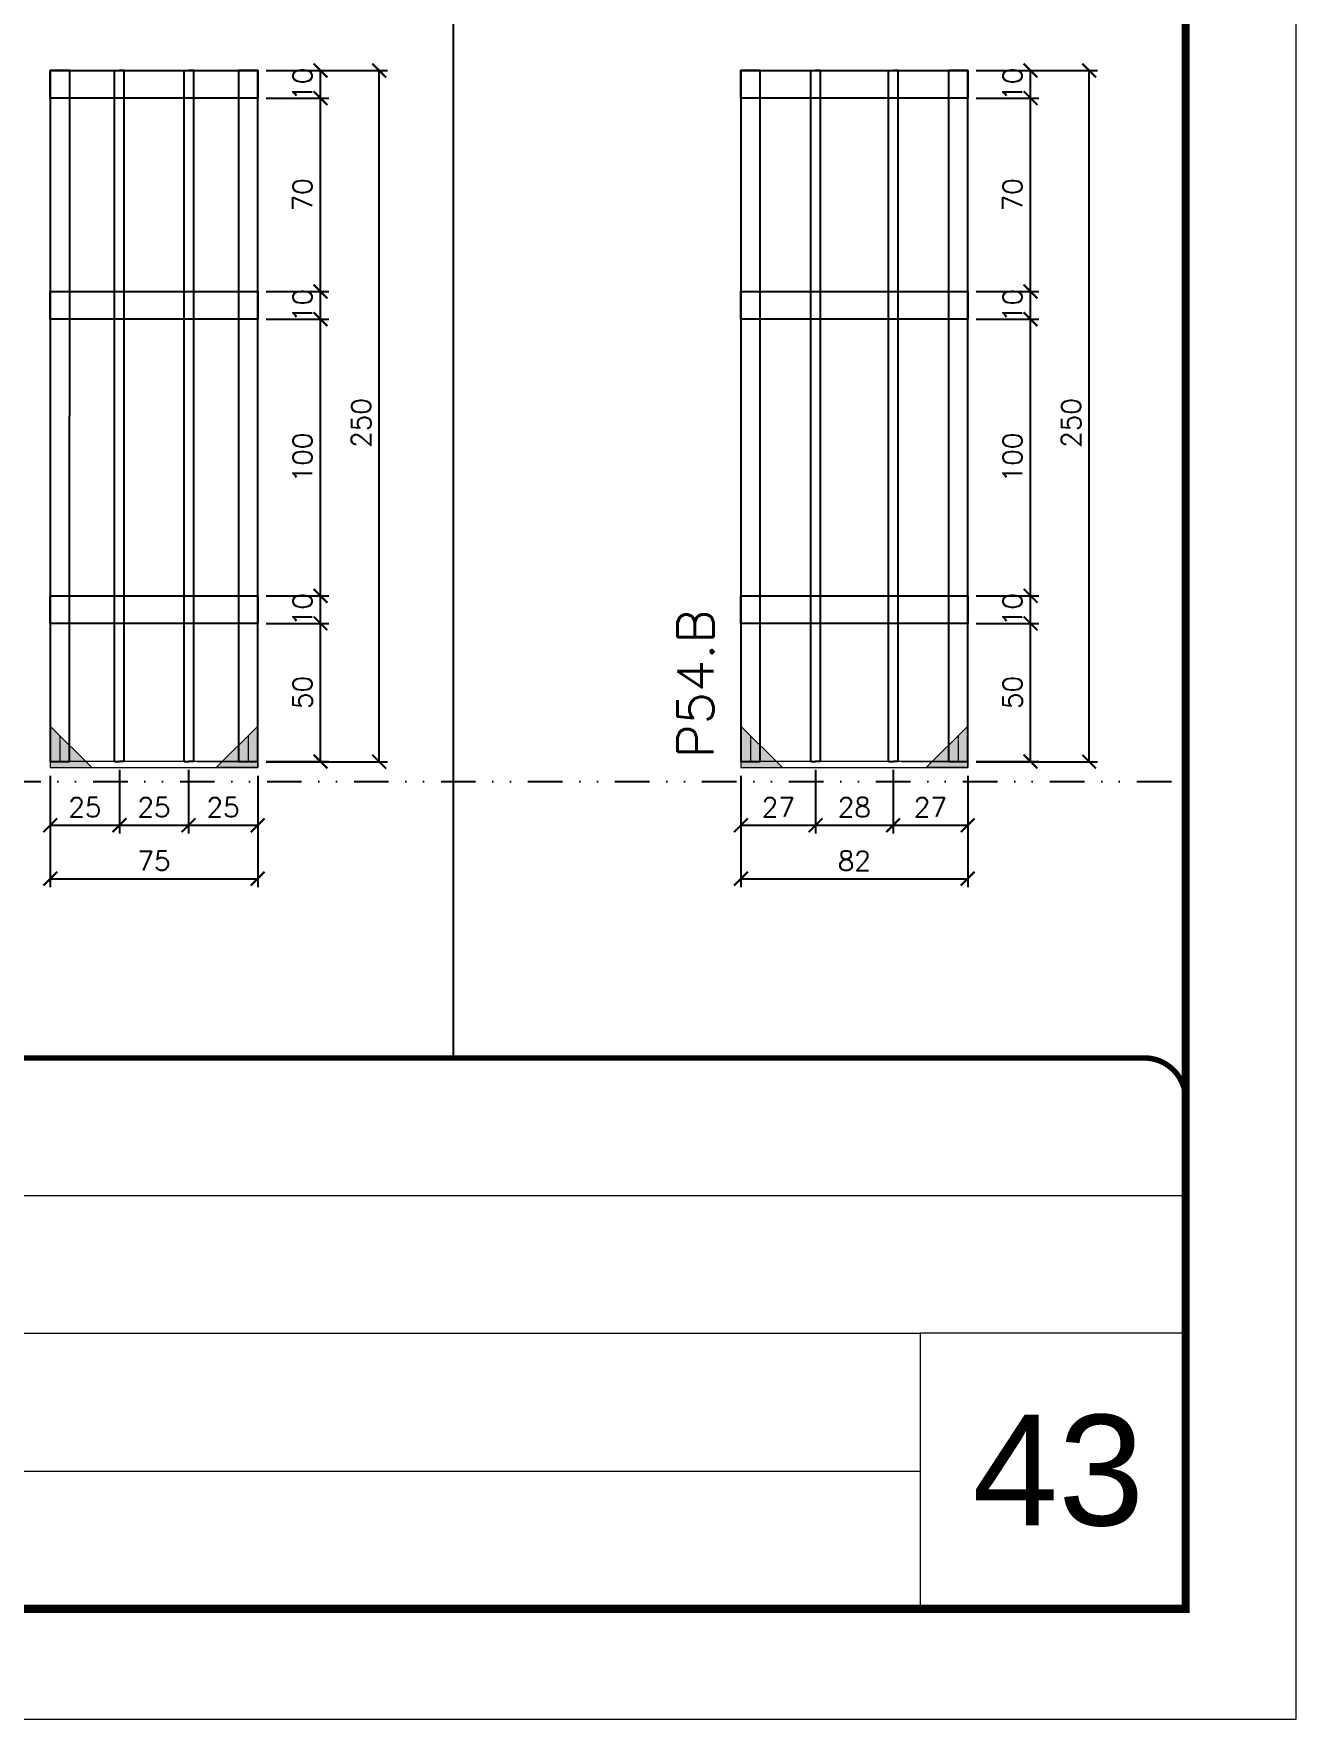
# Model space of a CAD drawing. Extents: x 808 to 7089, y -98 to 17032.
# Drawn here: x 5007 to 5463, y 4497 to 5106 of the extents above; entities that cross this region are included whole.
import ezdxf

# ---------------------------------------------------------------- set-up
doc = ezdxf.new("R2010")
doc.units = 0
for name, pattern in [('CONTINUO', [0]), ('DASHED', [0.75, 0.5, -0.25]), ('DIVIDE2', [0.625, 0.25, -0.125, 0, -0.125, 0, -0.125]), ('HIDDEN', [0.375, 0.25, -0.125])]:
    doc.linetypes.add(name, pattern=pattern)
for name, color, linetype, lineweight in [('CARIMBO', 255, 'Continuous', 9), ('Folhas', 255, 'Continuous', 9), ('Madeira', 126, 'Continuous', 18), ('Sarr 2.2x7', 40, 'Continuous', 9), ('SARRAFO DE PRESSAO', 251, 'DASHED', 9), ('Texto Seção', 7, 'Continuous', 15)]:
    doc.layers.add(name, color=color, linetype=linetype, lineweight=lineweight)
for name, color, linetype in [('COTA', 241, 'Continuous'), ('Nível', 160, 'Continuous'), ('SARR_2.2x10', 60, 'Continuous'), ('SARR_3.5x7', 81, 'Continuous'), ('SARR_7x7', 40, 'Continuous'), ('Texto Nível', 251, 'Continuous')]:
    doc.layers.add(name, color=color, linetype=linetype)
doc.styles.add('ARIAL', font='arial.ttf')
doc.styles.add('REGUA-120', font='ROMANS.shx', dxfattribs={"height": 15})
doc.styles.add('ROMANS', font='romans.shx')
doc.dimstyles.new('Cota Paínel', dxfattribs={"dimtxt": 7, "dimasz": 5, "dimexe": 3, "dimexo": 3, "dimgap": 3, "dimtad": 1, "dimdec": 1, "dimzin": 12, "dimdsep": 46, "dimtxsty": 'ROMANS', "dimblk": 'ARCHTICK', "dimcen": 0, "dimclrd": 4, "dimclre": 4, "dimclrt": 1, "dimadec": 1, "dimazin": 3, "dimtfac": 1, "dimtdec": 1, "dimtmove": 0, "dimatfit": 3, "dimldrblk": 'OBLIQUE', "dimfxl": 1, "dimtolj": 1, "dimtzin": 12, "dimarcsym": 0})

# ---------------------------------------------------------------- blocks, each defined once
blk = doc.blocks.new('9999999999')
at = {"color": 30, "linetype": 'CONTINUO'}
for p, q in [((98564.56, 34379.64), (99583.98, 34379.64)), ((98564.56, 34329.83), (99487.98, 34329.83)), ((99583.98, 34329.83), (99487.98, 34329.83)), ((99487.98, 34329.83), (99487.98, 34230.21)), ((98564.56, 34280.02), (99487.98, 34280.02))]:
    blk.add_line(p, q, dxfattribs=at)
at = {"color": 30, "linetype": 'CONTINUO', "const_width": 2}
blk.add_lwpolyline([(99583.98, 34230.21), (99583.98, 34414.45, 0.414214), (99568.98, 34429.45), (98228.98, 34429.45, 0.414214), (98213.98, 34414.45), (98213.98, 34245.21, 0.414214), (98228.98, 34230.21), (99583.98, 34230.21)], format="xyb", dxfattribs=at)
at = {"layer": 'Folhas'}
blk.add_lwpolyline([(98138.98, 34190.21), (99623.98, 34190.21), (99623.98, 35240.21), (98138.98, 35240.21)], close=True, dxfattribs=at)
at = {"layer": 'Folhas', "color": 30, "const_width": 3}
blk.add_lwpolyline([(98213.98, 34230.21), (99583.98, 34230.21), (99583.98, 35200.21), (98213.98, 35200.21)], close=True, dxfattribs=at)
blk = doc.blocks.new('_ArchTick')
at = {"color": 0, "linetype": 'ByBlock', "const_width": 0.15}
blk.add_lwpolyline([(-0.5, -0.5), (0.5, 0.5)], dxfattribs=at)
blk = doc.blocks.new('*D505')
at = {"layer": 'COTA', "color": 4, "lineweight": -2, "transparency": 16777216}
for p, q in [((5012.64, 4837.98), (5012.64, 4817.15)), ((5037.64, 4840.18), (5037.64, 4817.15)), ((5012.64, 4820.15), (5037.64, 4820.15))]:
    blk.add_line(p, q, dxfattribs=at)
at = {"layer": 'Defpoints', "color": 0, "transparency": 16777216}
for p in [(5037.64, 4843.18), (5012.64, 4840.98), (5037.64, 4820.15)]:
    blk.add_point(p, dxfattribs=at)
at = {"layer": 'COTA', "color": 4, "lineweight": -2, "transparency": 16777216, "xscale": 5, "yscale": 5, "zscale": 5, "rotation": 180}
blk.add_blockref('_ArchTick', (5012.64, 4820.15), dxfattribs=at)
at = {"layer": 'COTA', "color": 4, "lineweight": -2, "transparency": 16777216, "xscale": 5, "yscale": 5, "zscale": 5}
blk.add_blockref('_ArchTick', (5037.64, 4820.15), dxfattribs=at)
at = {"layer": 'COTA', "color": 1, "transparency": 16777216, "insert": (5025.14, 4826.65), "char_height": 7, "attachment_point": 5, "style": 'ROMANS'}
blk.add_mtext('\\A1;25', dxfattribs=at)
blk = doc.blocks.new('_Oblique')
at = {"color": 0, "linetype": 'ByBlock', "lineweight": -2}
blk.add_line((-0.5, -0.5), (0.5, 0.5), dxfattribs=at)
blk = doc.blocks.new('*D506')
at = {"layer": 'COTA', "color": 4, "lineweight": -2, "transparency": 16777216}
for p, q in [((5037.64, 4840.18), (5037.64, 4817.15)), ((5062.64, 4840.18), (5062.64, 4817.15)), ((5037.64, 4820.15), (5062.64, 4820.15))]:
    blk.add_line(p, q, dxfattribs=at)
at = {"layer": 'Defpoints', "color": 0, "transparency": 16777216}
for p in [(5037.64, 4843.18), (5062.64, 4843.18), (5062.64, 4820.15)]:
    blk.add_point(p, dxfattribs=at)
at = {"layer": 'COTA', "color": 4, "lineweight": -2, "transparency": 16777216, "xscale": 5, "yscale": 5, "zscale": 5, "rotation": 180}
blk.add_blockref('_ArchTick', (5037.64, 4820.15), dxfattribs=at)
at = {"layer": 'COTA', "color": 4, "lineweight": -2, "transparency": 16777216, "xscale": 5, "yscale": 5, "zscale": 5}
blk.add_blockref('_ArchTick', (5062.64, 4820.15), dxfattribs=at)
at = {"layer": 'COTA', "color": 1, "transparency": 16777216, "insert": (5050.14, 4826.65), "char_height": 7, "attachment_point": 5, "style": 'ROMANS'}
blk.add_mtext('\\A1;25', dxfattribs=at)
blk = doc.blocks.new('*D507')
at = {"layer": 'COTA', "color": 4, "lineweight": -2, "transparency": 16777216}
for p, q in [((5062.64, 4840.18), (5062.64, 4817.15)), ((5087.64, 4837.98), (5087.64, 4817.15)), ((5062.64, 4820.15), (5087.64, 4820.15))]:
    blk.add_line(p, q, dxfattribs=at)
at = {"layer": 'Defpoints', "color": 0, "transparency": 16777216}
for p in [(5062.64, 4843.18), (5087.64, 4840.98), (5087.64, 4820.15)]:
    blk.add_point(p, dxfattribs=at)
at = {"layer": 'COTA', "color": 4, "lineweight": -2, "transparency": 16777216, "xscale": 5, "yscale": 5, "zscale": 5, "rotation": 180}
blk.add_blockref('_ArchTick', (5062.64, 4820.15), dxfattribs=at)
at = {"layer": 'COTA', "color": 4, "lineweight": -2, "transparency": 16777216, "xscale": 5, "yscale": 5, "zscale": 5}
blk.add_blockref('_ArchTick', (5087.64, 4820.15), dxfattribs=at)
at = {"layer": 'COTA', "color": 1, "transparency": 16777216, "insert": (5075.14, 4826.65), "char_height": 7, "attachment_point": 5, "style": 'ROMANS'}
blk.add_mtext('\\A1;25', dxfattribs=at)
blk = doc.blocks.new('*D508')
at = {"layer": 'COTA', "color": 4, "lineweight": -2, "transparency": 16777216}
for p, q in [((5012.64, 4837.98), (5012.64, 4797.8)), ((5087.64, 4837.98), (5087.64, 4797.8)), ((5012.64, 4800.8), (5087.64, 4800.8))]:
    blk.add_line(p, q, dxfattribs=at)
at = {"layer": 'Defpoints', "color": 0, "transparency": 16777216}
for p in [(5012.64, 4840.98), (5087.64, 4840.98), (5087.64, 4800.8)]:
    blk.add_point(p, dxfattribs=at)
at = {"layer": 'COTA', "color": 4, "lineweight": -2, "transparency": 16777216, "xscale": 5, "yscale": 5, "zscale": 5, "rotation": 180}
blk.add_blockref('_ArchTick', (5012.64, 4800.8), dxfattribs=at)
at = {"layer": 'COTA', "color": 4, "lineweight": -2, "transparency": 16777216, "xscale": 5, "yscale": 5, "zscale": 5}
blk.add_blockref('_ArchTick', (5087.64, 4800.8), dxfattribs=at)
at = {"layer": 'COTA', "color": 1, "transparency": 16777216, "insert": (5050.14, 4807.3), "char_height": 7, "attachment_point": 5, "style": 'ROMANS'}
blk.add_mtext('\\A1;75', dxfattribs=at)
blk = doc.blocks.new('*D509')
at = {"layer": 'COTA', "color": 4, "lineweight": -2, "transparency": 16777216}
for p, q in [((5090.64, 4893.18), (5113.34, 4893.18)), ((5110.34, 4843.18), (5110.34, 4893.18)), ((5090.64, 4843.18), (5113.34, 4843.18))]:
    blk.add_line(p, q, dxfattribs=at)
at = {"layer": 'Defpoints', "color": 0, "transparency": 16777216}
for p in [(5087.64, 4893.18), (5110.34, 4893.18), (5087.64, 4843.18)]:
    blk.add_point(p, dxfattribs=at)
at = {"layer": 'COTA', "color": 4, "lineweight": -2, "transparency": 16777216, "xscale": 5, "yscale": 5, "zscale": 5}
for p, rotation in [((5110.34, 4893.18), 90), ((5110.34, 4843.18), 270)]:
    blk.add_blockref('_ArchTick', p, dxfattribs=dict(at, rotation=rotation))
at = {"layer": 'COTA', "color": 1, "transparency": 16777216, "insert": (5103.84, 4868.18), "char_height": 7, "attachment_point": 5, "rotation": 90, "style": 'ROMANS'}
blk.add_mtext('\\A1;50', dxfattribs=at)
blk = doc.blocks.new('*D510')
at = {"layer": 'COTA', "color": 4, "lineweight": -2, "transparency": 16777216}
for p, q in [((5090.64, 4903.18), (5113.34, 4903.18)), ((5110.34, 4893.18), (5110.34, 4903.18)), ((5090.64, 4893.18), (5113.34, 4893.18))]:
    blk.add_line(p, q, dxfattribs=at)
at = {"layer": 'Defpoints', "color": 0, "transparency": 16777216}
for p in [(5087.64, 4903.18), (5110.34, 4903.18), (5087.64, 4893.18)]:
    blk.add_point(p, dxfattribs=at)
at = {"layer": 'COTA', "color": 4, "lineweight": -2, "transparency": 16777216, "xscale": 5, "yscale": 5, "zscale": 5}
for p, rotation in [((5110.34, 4903.18), 90), ((5110.34, 4893.18), 270)]:
    blk.add_blockref('_ArchTick', p, dxfattribs=dict(at, rotation=rotation))
at = {"layer": 'COTA', "color": 1, "transparency": 16777216, "insert": (5103.84, 4898.18), "char_height": 7, "attachment_point": 5, "rotation": 90, "style": 'ROMANS'}
blk.add_mtext('\\A1;10', dxfattribs=at)
blk = doc.blocks.new('*D511')
at = {"layer": 'COTA', "color": 4, "lineweight": -2, "transparency": 16777216}
for p, q in [((5090.64, 5003.18), (5113.34, 5003.18)), ((5110.34, 4903.18), (5110.34, 5003.18)), ((5090.64, 4903.18), (5113.34, 4903.18))]:
    blk.add_line(p, q, dxfattribs=at)
at = {"layer": 'Defpoints', "color": 0, "transparency": 16777216}
for p in [(5087.64, 5003.18), (5110.34, 5003.18), (5087.64, 4903.18)]:
    blk.add_point(p, dxfattribs=at)
at = {"layer": 'COTA', "color": 4, "lineweight": -2, "transparency": 16777216, "xscale": 5, "yscale": 5, "zscale": 5}
for p, rotation in [((5110.34, 5003.18), 90), ((5110.34, 4903.18), 270)]:
    blk.add_blockref('_ArchTick', p, dxfattribs=dict(at, rotation=rotation))
at = {"layer": 'COTA', "color": 1, "transparency": 16777216, "insert": (5103.84, 4953.18), "char_height": 7, "attachment_point": 5, "rotation": 90, "style": 'ROMANS'}
blk.add_mtext('\\A1;100', dxfattribs=at)
blk = doc.blocks.new('*D512')
at = {"layer": 'COTA', "color": 4, "lineweight": -2, "transparency": 16777216}
for p, q in [((5090.64, 5013.18), (5113.34, 5013.18)), ((5110.34, 5003.18), (5110.34, 5013.18)), ((5090.64, 5003.18), (5113.34, 5003.18))]:
    blk.add_line(p, q, dxfattribs=at)
at = {"layer": 'Defpoints', "color": 0, "transparency": 16777216}
for p in [(5087.64, 5013.18), (5110.34, 5013.18), (5087.64, 5003.18)]:
    blk.add_point(p, dxfattribs=at)
at = {"layer": 'COTA', "color": 4, "lineweight": -2, "transparency": 16777216, "xscale": 5, "yscale": 5, "zscale": 5}
for p, rotation in [((5110.34, 5013.18), 90), ((5110.34, 5003.18), 270)]:
    blk.add_blockref('_ArchTick', p, dxfattribs=dict(at, rotation=rotation))
at = {"layer": 'COTA', "color": 1, "transparency": 16777216, "insert": (5103.84, 5008.18), "char_height": 7, "attachment_point": 5, "rotation": 90, "style": 'ROMANS'}
blk.add_mtext('\\A1;10', dxfattribs=at)
blk = doc.blocks.new('*D513')
at = {"layer": 'COTA', "color": 4, "lineweight": -2, "transparency": 16777216}
for p, q in [((5090.64, 5083.21), (5113.34, 5083.21)), ((5110.34, 5013.18), (5110.34, 5083.21)), ((5090.64, 5013.18), (5113.34, 5013.18))]:
    blk.add_line(p, q, dxfattribs=at)
at = {"layer": 'Defpoints', "color": 0, "transparency": 16777216}
for p in [(5087.64, 5083.21), (5110.34, 5083.21), (5087.64, 5013.18)]:
    blk.add_point(p, dxfattribs=at)
at = {"layer": 'COTA', "color": 4, "lineweight": -2, "transparency": 16777216, "xscale": 5, "yscale": 5, "zscale": 5}
for p, rotation in [((5110.34, 5083.21), 90), ((5110.34, 5013.18), 270)]:
    blk.add_blockref('_ArchTick', p, dxfattribs=dict(at, rotation=rotation))
at = {"layer": 'COTA', "color": 1, "transparency": 16777216, "insert": (5103.84, 5048.19), "char_height": 7, "attachment_point": 5, "rotation": 90, "style": 'ROMANS'}
blk.add_mtext('\\A1;70', dxfattribs=at)
blk = doc.blocks.new('*D514')
at = {"layer": 'COTA', "color": 4, "lineweight": -2, "transparency": 16777216}
for p, q in [((5090.64, 5093.18), (5134.56, 5093.18)), ((5131.56, 4843.14), (5131.56, 5093.18)), ((5090.64, 4843.14), (5134.56, 4843.14))]:
    blk.add_line(p, q, dxfattribs=at)
at = {"layer": 'Defpoints', "color": 0, "transparency": 16777216}
for p in [(5087.64, 5093.18), (5131.56, 5093.18), (5087.64, 4843.14)]:
    blk.add_point(p, dxfattribs=at)
at = {"layer": 'COTA', "color": 4, "lineweight": -2, "transparency": 16777216, "xscale": 5, "yscale": 5, "zscale": 5}
for p, rotation in [((5131.56, 5093.18), 90), ((5131.56, 4843.14), 270)]:
    blk.add_blockref('_ArchTick', p, dxfattribs=dict(at, rotation=rotation))
at = {"layer": 'COTA', "color": 1, "transparency": 16777216, "insert": (5125.06, 4965.66), "char_height": 7, "attachment_point": 5, "rotation": 90, "style": 'ROMANS'}
blk.add_mtext('\\A1;250', dxfattribs=at)
blk = doc.blocks.new('*D515')
at = {"layer": 'COTA', "color": 4, "lineweight": -2, "transparency": 16777216}
for p, q in [((5090.64, 5093.21), (5113.34, 5093.21)), ((5110.34, 5083.21), (5110.34, 5093.21)), ((5090.64, 5083.21), (5113.34, 5083.21))]:
    blk.add_line(p, q, dxfattribs=at)
at = {"layer": 'Defpoints', "color": 0, "transparency": 16777216}
for p in [(5087.64, 5093.21), (5110.34, 5093.21), (5087.64, 5083.21)]:
    blk.add_point(p, dxfattribs=at)
at = {"layer": 'COTA', "color": 4, "lineweight": -2, "transparency": 16777216, "xscale": 5, "yscale": 5, "zscale": 5}
for p, rotation in [((5110.34, 5093.21), 90), ((5110.34, 5083.21), 270)]:
    blk.add_blockref('_ArchTick', p, dxfattribs=dict(at, rotation=rotation))
at = {"layer": 'COTA', "color": 1, "transparency": 16777216, "insert": (5103.84, 5088.21), "char_height": 7, "attachment_point": 5, "rotation": 90, "style": 'ROMANS'}
blk.add_mtext('\\A1;10', dxfattribs=at)
blk = doc.blocks.new('*D534')
at = {"layer": 'COTA', "color": 4, "lineweight": -2, "transparency": 16777216}
for p, q in [((5262.37, 4837.98), (5262.37, 4817.15)), ((5289.37, 4840.18), (5289.37, 4817.15)), ((5262.37, 4820.15), (5289.37, 4820.15))]:
    blk.add_line(p, q, dxfattribs=at)
at = {"layer": 'Defpoints', "color": 0, "transparency": 16777216}
for p in [(5289.37, 4843.18), (5262.37, 4840.98), (5289.37, 4820.15)]:
    blk.add_point(p, dxfattribs=at)
at = {"layer": 'COTA', "color": 4, "lineweight": -2, "transparency": 16777216, "xscale": 5, "yscale": 5, "zscale": 5, "rotation": 180}
blk.add_blockref('_ArchTick', (5262.37, 4820.15), dxfattribs=at)
at = {"layer": 'COTA', "color": 4, "lineweight": -2, "transparency": 16777216, "xscale": 5, "yscale": 5, "zscale": 5}
blk.add_blockref('_ArchTick', (5289.37, 4820.15), dxfattribs=at)
at = {"layer": 'COTA', "color": 1, "transparency": 16777216, "insert": (5275.87, 4826.65), "char_height": 7, "attachment_point": 5, "style": 'ROMANS'}
blk.add_mtext('\\A1;27', dxfattribs=at)
blk = doc.blocks.new('*D535')
at = {"layer": 'COTA', "color": 4, "lineweight": -2, "transparency": 16777216}
for p, q in [((5289.37, 4840.18), (5289.37, 4817.15)), ((5317.37, 4840.18), (5317.37, 4817.15)), ((5289.37, 4820.15), (5317.37, 4820.15))]:
    blk.add_line(p, q, dxfattribs=at)
at = {"layer": 'Defpoints', "color": 0, "transparency": 16777216}
for p in [(5289.37, 4843.18), (5317.37, 4843.18), (5317.37, 4820.15)]:
    blk.add_point(p, dxfattribs=at)
at = {"layer": 'COTA', "color": 4, "lineweight": -2, "transparency": 16777216, "xscale": 5, "yscale": 5, "zscale": 5, "rotation": 180}
blk.add_blockref('_ArchTick', (5289.37, 4820.15), dxfattribs=at)
at = {"layer": 'COTA', "color": 4, "lineweight": -2, "transparency": 16777216, "xscale": 5, "yscale": 5, "zscale": 5}
blk.add_blockref('_ArchTick', (5317.37, 4820.15), dxfattribs=at)
at = {"layer": 'COTA', "color": 1, "transparency": 16777216, "insert": (5303.37, 4826.65), "char_height": 7, "attachment_point": 5, "style": 'ROMANS'}
blk.add_mtext('\\A1;28', dxfattribs=at)
blk = doc.blocks.new('*D536')
at = {"layer": 'COTA', "color": 4, "lineweight": -2, "transparency": 16777216}
for p, q in [((5317.37, 4840.18), (5317.37, 4817.15)), ((5344.37, 4837.98), (5344.37, 4817.15)), ((5317.37, 4820.15), (5344.37, 4820.15))]:
    blk.add_line(p, q, dxfattribs=at)
at = {"layer": 'Defpoints', "color": 0, "transparency": 16777216}
for p in [(5317.37, 4843.18), (5344.37, 4840.98), (5344.37, 4820.15)]:
    blk.add_point(p, dxfattribs=at)
at = {"layer": 'COTA', "color": 4, "lineweight": -2, "transparency": 16777216, "xscale": 5, "yscale": 5, "zscale": 5, "rotation": 180}
blk.add_blockref('_ArchTick', (5317.37, 4820.15), dxfattribs=at)
at = {"layer": 'COTA', "color": 4, "lineweight": -2, "transparency": 16777216, "xscale": 5, "yscale": 5, "zscale": 5}
blk.add_blockref('_ArchTick', (5344.37, 4820.15), dxfattribs=at)
at = {"layer": 'COTA', "color": 1, "transparency": 16777216, "insert": (5330.87, 4826.65), "char_height": 7, "attachment_point": 5, "style": 'ROMANS'}
blk.add_mtext('\\A1;27', dxfattribs=at)
blk = doc.blocks.new('*D537')
at = {"layer": 'COTA', "color": 4, "lineweight": -2, "transparency": 16777216}
for p, q in [((5262.37, 4837.98), (5262.37, 4797.8)), ((5344.37, 4837.98), (5344.37, 4797.8)), ((5262.37, 4800.8), (5344.37, 4800.8))]:
    blk.add_line(p, q, dxfattribs=at)
at = {"layer": 'Defpoints', "color": 0, "transparency": 16777216}
for p in [(5262.37, 4840.98), (5344.37, 4840.98), (5344.37, 4800.8)]:
    blk.add_point(p, dxfattribs=at)
at = {"layer": 'COTA', "color": 4, "lineweight": -2, "transparency": 16777216, "xscale": 5, "yscale": 5, "zscale": 5, "rotation": 180}
blk.add_blockref('_ArchTick', (5262.37, 4800.8), dxfattribs=at)
at = {"layer": 'COTA', "color": 4, "lineweight": -2, "transparency": 16777216, "xscale": 5, "yscale": 5, "zscale": 5}
blk.add_blockref('_ArchTick', (5344.37, 4800.8), dxfattribs=at)
at = {"layer": 'COTA', "color": 1, "transparency": 16777216, "insert": (5303.37, 4807.3), "char_height": 7, "attachment_point": 5, "style": 'ROMANS'}
blk.add_mtext('\\A1;82', dxfattribs=at)
blk = doc.blocks.new('*D538')
at = {"layer": 'COTA', "color": 4, "lineweight": -2, "transparency": 16777216}
for p, q in [((5347.37, 4893.18), (5370.07, 4893.18)), ((5367.07, 4843.18), (5367.07, 4893.18)), ((5347.37, 4843.18), (5370.07, 4843.18))]:
    blk.add_line(p, q, dxfattribs=at)
at = {"layer": 'Defpoints', "color": 0, "transparency": 16777216}
for p in [(5344.37, 4893.18), (5367.07, 4893.18), (5344.37, 4843.18)]:
    blk.add_point(p, dxfattribs=at)
at = {"layer": 'COTA', "color": 4, "lineweight": -2, "transparency": 16777216, "xscale": 5, "yscale": 5, "zscale": 5}
for p, rotation in [((5367.07, 4893.18), 90), ((5367.07, 4843.18), 270)]:
    blk.add_blockref('_ArchTick', p, dxfattribs=dict(at, rotation=rotation))
at = {"layer": 'COTA', "color": 1, "transparency": 16777216, "insert": (5360.57, 4868.18), "char_height": 7, "attachment_point": 5, "rotation": 90, "style": 'ROMANS'}
blk.add_mtext('\\A1;50', dxfattribs=at)
blk = doc.blocks.new('*D539')
at = {"layer": 'COTA', "color": 4, "lineweight": -2, "transparency": 16777216}
for p, q in [((5347.37, 4903.18), (5370.07, 4903.18)), ((5367.07, 4893.18), (5367.07, 4903.18)), ((5347.37, 4893.18), (5370.07, 4893.18))]:
    blk.add_line(p, q, dxfattribs=at)
at = {"layer": 'Defpoints', "color": 0, "transparency": 16777216}
for p in [(5344.37, 4903.18), (5367.07, 4903.18), (5344.37, 4893.18)]:
    blk.add_point(p, dxfattribs=at)
at = {"layer": 'COTA', "color": 4, "lineweight": -2, "transparency": 16777216, "xscale": 5, "yscale": 5, "zscale": 5}
for p, rotation in [((5367.07, 4903.18), 90), ((5367.07, 4893.18), 270)]:
    blk.add_blockref('_ArchTick', p, dxfattribs=dict(at, rotation=rotation))
at = {"layer": 'COTA', "color": 1, "transparency": 16777216, "insert": (5360.57, 4898.18), "char_height": 7, "attachment_point": 5, "rotation": 90, "style": 'ROMANS'}
blk.add_mtext('\\A1;10', dxfattribs=at)
blk = doc.blocks.new('*D540')
at = {"layer": 'COTA', "color": 4, "lineweight": -2, "transparency": 16777216}
for p, q in [((5347.37, 5003.18), (5370.07, 5003.18)), ((5367.07, 4903.18), (5367.07, 5003.18)), ((5347.37, 4903.18), (5370.07, 4903.18))]:
    blk.add_line(p, q, dxfattribs=at)
at = {"layer": 'Defpoints', "color": 0, "transparency": 16777216}
for p in [(5344.37, 5003.18), (5367.07, 5003.18), (5344.37, 4903.18)]:
    blk.add_point(p, dxfattribs=at)
at = {"layer": 'COTA', "color": 4, "lineweight": -2, "transparency": 16777216, "xscale": 5, "yscale": 5, "zscale": 5}
for p, rotation in [((5367.07, 5003.18), 90), ((5367.07, 4903.18), 270)]:
    blk.add_blockref('_ArchTick', p, dxfattribs=dict(at, rotation=rotation))
at = {"layer": 'COTA', "color": 1, "transparency": 16777216, "insert": (5360.57, 4953.18), "char_height": 7, "attachment_point": 5, "rotation": 90, "style": 'ROMANS'}
blk.add_mtext('\\A1;100', dxfattribs=at)
blk = doc.blocks.new('*D541')
at = {"layer": 'COTA', "color": 4, "lineweight": -2, "transparency": 16777216}
for p, q in [((5347.37, 5013.18), (5370.07, 5013.18)), ((5367.07, 5003.18), (5367.07, 5013.18)), ((5347.37, 5003.18), (5370.07, 5003.18))]:
    blk.add_line(p, q, dxfattribs=at)
at = {"layer": 'Defpoints', "color": 0, "transparency": 16777216}
for p in [(5344.37, 5013.18), (5367.07, 5013.18), (5344.37, 5003.18)]:
    blk.add_point(p, dxfattribs=at)
at = {"layer": 'COTA', "color": 4, "lineweight": -2, "transparency": 16777216, "xscale": 5, "yscale": 5, "zscale": 5}
for p, rotation in [((5367.07, 5013.18), 90), ((5367.07, 5003.18), 270)]:
    blk.add_blockref('_ArchTick', p, dxfattribs=dict(at, rotation=rotation))
at = {"layer": 'COTA', "color": 1, "transparency": 16777216, "insert": (5360.57, 5008.18), "char_height": 7, "attachment_point": 5, "rotation": 90, "style": 'ROMANS'}
blk.add_mtext('\\A1;10', dxfattribs=at)
blk = doc.blocks.new('*D542')
at = {"layer": 'COTA', "color": 4, "lineweight": -2, "transparency": 16777216}
for p, q in [((5347.37, 5083.21), (5370.07, 5083.21)), ((5367.07, 5013.18), (5367.07, 5083.21)), ((5347.37, 5013.18), (5370.07, 5013.18))]:
    blk.add_line(p, q, dxfattribs=at)
at = {"layer": 'Defpoints', "color": 0, "transparency": 16777216}
for p in [(5344.37, 5083.21), (5367.07, 5083.21), (5344.37, 5013.18)]:
    blk.add_point(p, dxfattribs=at)
at = {"layer": 'COTA', "color": 4, "lineweight": -2, "transparency": 16777216, "xscale": 5, "yscale": 5, "zscale": 5}
for p, rotation in [((5367.07, 5083.21), 90), ((5367.07, 5013.18), 270)]:
    blk.add_blockref('_ArchTick', p, dxfattribs=dict(at, rotation=rotation))
at = {"layer": 'COTA', "color": 1, "transparency": 16777216, "insert": (5360.57, 5048.19), "char_height": 7, "attachment_point": 5, "rotation": 90, "style": 'ROMANS'}
blk.add_mtext('\\A1;70', dxfattribs=at)
blk = doc.blocks.new('*D543')
at = {"layer": 'COTA', "color": 4, "lineweight": -2, "transparency": 16777216}
for p, q in [((5347.37, 5093.18), (5391.28, 5093.18)), ((5388.28, 4843.14), (5388.28, 5093.18)), ((5347.37, 4843.14), (5391.28, 4843.14))]:
    blk.add_line(p, q, dxfattribs=at)
at = {"layer": 'Defpoints', "color": 0, "transparency": 16777216}
for p in [(5344.37, 5093.18), (5388.28, 5093.18), (5344.37, 4843.14)]:
    blk.add_point(p, dxfattribs=at)
at = {"layer": 'COTA', "color": 4, "lineweight": -2, "transparency": 16777216, "xscale": 5, "yscale": 5, "zscale": 5}
for p, rotation in [((5388.28, 5093.18), 90), ((5388.28, 4843.14), 270)]:
    blk.add_blockref('_ArchTick', p, dxfattribs=dict(at, rotation=rotation))
at = {"layer": 'COTA', "color": 1, "transparency": 16777216, "insert": (5381.78, 4965.66), "char_height": 7, "attachment_point": 5, "rotation": 90, "style": 'ROMANS'}
blk.add_mtext('\\A1;250', dxfattribs=at)
blk = doc.blocks.new('*D544')
at = {"layer": 'COTA', "color": 4, "lineweight": -2, "transparency": 16777216}
for p, q in [((5347.37, 5093.21), (5370.07, 5093.21)), ((5367.07, 5083.21), (5367.07, 5093.21)), ((5347.37, 5083.21), (5370.07, 5083.21))]:
    blk.add_line(p, q, dxfattribs=at)
at = {"layer": 'Defpoints', "color": 0, "transparency": 16777216}
for p in [(5344.37, 5093.21), (5367.07, 5093.21), (5344.37, 5083.21)]:
    blk.add_point(p, dxfattribs=at)
at = {"layer": 'COTA', "color": 4, "lineweight": -2, "transparency": 16777216, "xscale": 5, "yscale": 5, "zscale": 5}
for p, rotation in [((5367.07, 5093.21), 90), ((5367.07, 5083.21), 270)]:
    blk.add_blockref('_ArchTick', p, dxfattribs=dict(at, rotation=rotation))
at = {"layer": 'COTA', "color": 1, "transparency": 16777216, "insert": (5360.57, 5088.21), "char_height": 7, "attachment_point": 5, "rotation": 90, "style": 'ROMANS'}
blk.add_mtext('\\A1;10', dxfattribs=at)

msp = doc.modelspace()

# ---------------------------------------------------------------- hatches: boundary and pattern name
at = {"layer": 'Madeira'}
h = msp.add_hatch(color=252, dxfattribs=at)
h.dxf.hatch_style = 2
h.paths.add_polyline_path([(5012.64, 4855.98), (5012.64, 4840.98), (5027.64, 4840.98)])
h = msp.add_hatch(color=252, dxfattribs=at)
h.dxf.hatch_style = 2
h.paths.add_polyline_path([(5087.64, 4855.98), (5087.64, 4840.98), (5072.64, 4840.98)])
h = msp.add_hatch(color=252, dxfattribs=at)
h.dxf.hatch_style = 2
h.paths.add_polyline_path([(5262.37, 4855.98), (5262.37, 4840.98), (5277.37, 4840.98)])
h = msp.add_hatch(color=252, dxfattribs=at)
h.dxf.hatch_style = 2
h.paths.add_polyline_path([(5344.37, 4855.98), (5344.37, 4840.98), (5329.37, 4840.98)])

# ---------------------------------------------------------------- linework, layer by layer
at = {"layer": 'Madeira', "color": 250, "linetype": 'HIDDEN'}
for p, q in [((5016.14, 4852.48), (5016.14, 4843.18)), ((5084.14, 4852.48), (5084.14, 4843.18)), ((5265.87, 4852.48), (5265.87, 4843.18)), ((5340.87, 4852.48), (5340.87, 4843.18)), ((5022.48, 4843.18), (5012.64, 4843.18)), ((5022.48, 4843.18), (5012.64, 4843.18)), ((5077.81, 4843.18), (5087.64, 4843.18)), ((5077.81, 4843.18), (5087.64, 4843.18)), ((5272.2, 4843.18), (5262.37, 4843.18)), ((5272.2, 4843.18), (5262.37, 4843.18)), ((5334.53, 4843.18), (5344.37, 4843.18)), ((5334.53, 4843.18), (5344.37, 4843.18))]:
    msp.add_line(p, q, dxfattribs=at)
at = {"layer": 'Madeira', "color": 1, "linetype": 'HIDDEN'}
for p, q in [((5016.14, 4852.48), (5016.14, 4843.18)), ((5019.64, 4848.98), (5019.64, 4843.18)), ((5084.14, 4852.48), (5084.14, 4843.18)), ((5265.87, 4852.48), (5265.87, 4843.18)), ((5269.37, 4848.98), (5269.37, 4843.18)), ((5340.87, 4852.48), (5340.87, 4843.18)), ((5028.44, 4843.18), (5012.64, 4843.18)), ((5065.84, 4843.18), (5087.64, 4843.18)), ((5278.17, 4843.18), (5262.37, 4843.18)), ((5320.57, 4843.18), (5344.37, 4843.18))]:
    msp.add_line(p, q, dxfattribs=at)
at = {"layer": 'Madeira', "color": 250}
for p, q in [((5012.64, 4843.18), (5012.64, 4840.98)), ((5012.64, 4843.18), (5012.64, 4840.98)), ((5012.64, 4843.18), (5012.64, 4840.98)), ((5262.37, 4843.18), (5262.37, 4840.98)), ((5262.37, 4843.18), (5262.37, 4840.98)), ((5262.37, 4843.18), (5262.37, 4840.98))]:
    msp.add_line(p, q, dxfattribs=at)
at = {"layer": 'Madeira', "color": 0}
for points in [[(5012.64, 4855.98), (5012.64, 4840.98), (5027.64, 4840.98), (5012.64, 4855.98)], [(5087.64, 4855.98), (5087.64, 4840.98), (5072.64, 4840.98), (5087.64, 4855.98)], [(5262.37, 4855.98), (5262.37, 4840.98), (5277.37, 4840.98), (5262.37, 4855.98)], [(5344.37, 4855.98), (5344.37, 4840.98), (5329.37, 4840.98), (5344.37, 4855.98)]]:
    msp.add_lwpolyline(points, dxfattribs=at)
at = {"layer": 'Nível', "color": 4, "linetype": 'DIVIDE2', "ltscale": 50}
msp.add_line((4053.17, 4836.01), (5423.17, 4836.01), dxfattribs=at)
at = {"layer": 'Sarr 2.2x7'}
for points in [[(5087.64, 4843.18), (5012.64, 4843.18), (5012.64, 4840.98), (5087.64, 4840.98)], [(5087.64, 4843.18), (5012.64, 4843.18), (5012.64, 4840.98), (5087.64, 4840.98)], [(5344.37, 4843.18), (5262.37, 4843.18), (5262.37, 4840.98), (5344.37, 4840.98)], [(5344.37, 4843.18), (5262.37, 4843.18), (5262.37, 4840.98), (5344.37, 4840.98)]]:
    msp.add_lwpolyline(points, close=True, dxfattribs=at)
at = {"layer": 'SARR_2.2x10'}
for points in [[(5012.64, 5093.21), (5087.64, 5093.21), (5087.64, 5083.21), (5012.64, 5083.21)], [(5012.64, 5093.21), (5087.64, 5093.21), (5087.64, 5083.21), (5012.64, 5083.21)], [(5262.37, 5093.21), (5344.37, 5093.21), (5344.37, 5083.21), (5262.37, 5083.21)], [(5262.37, 5093.21), (5344.37, 5093.21), (5344.37, 5083.21), (5262.37, 5083.21)], [(5012.64, 5013.18), (5087.64, 5013.18), (5087.64, 5003.18), (5012.64, 5003.18)], [(5012.64, 5013.18), (5087.64, 5013.18), (5087.64, 5003.18), (5012.64, 5003.18)], [(5262.37, 5013.18), (5344.37, 5013.18), (5344.37, 5003.18), (5262.37, 5003.18)], [(5262.37, 5013.18), (5344.37, 5013.18), (5344.37, 5003.18), (5262.37, 5003.18)], [(5012.64, 4903.18), (5087.64, 4903.18), (5087.64, 4893.18), (5012.64, 4893.18)], [(5012.64, 4903.18), (5087.64, 4903.18), (5087.64, 4893.18), (5012.64, 4893.18)], [(5262.37, 4903.18), (5344.37, 4903.18), (5344.37, 4893.18), (5262.37, 4893.18)], [(5262.37, 4903.18), (5344.37, 4903.18), (5344.37, 4893.18), (5262.37, 4893.18)]]:
    msp.add_lwpolyline(points, close=True, dxfattribs=at)
at = {"layer": 'SARR_3.5x7'}
for p, q in [((5035.89, 4843.18), (5035.89, 5093.21)), ((5035.89, 5093.21), (5037.64, 5093.21)), ((5035.89, 4843.18), (5035.89, 5093.21)), ((5035.89, 5093.21), (5037.64, 5093.21)), ((5039.39, 5093.21), (5037.64, 5093.21)), ((5039.39, 5093.21), (5037.64, 5093.21)), ((5039.39, 4843.18), (5039.39, 5093.21)), ((5039.39, 4843.18), (5039.39, 5093.21)), ((5061.02, 4843.18), (5061.02, 5093.21)), ((5061.02, 5093.21), (5062.77, 5093.21)), ((5061.02, 4843.18), (5061.02, 5093.21)), ((5061.02, 5093.21), (5062.77, 5093.21)), ((5064.52, 5093.21), (5062.77, 5093.21)), ((5064.52, 5093.21), (5062.77, 5093.21)), ((5064.52, 4843.18), (5064.52, 5093.21)), ((5064.52, 4843.18), (5064.52, 5093.21)), ((5287.62, 4843.18), (5287.62, 5093.21)), ((5287.62, 5093.21), (5289.37, 5093.21)), ((5287.62, 4843.18), (5287.62, 5093.21)), ((5287.62, 5093.21), (5289.37, 5093.21)), ((5291.12, 5093.21), (5289.37, 5093.21)), ((5291.12, 5093.21), (5289.37, 5093.21)), ((5291.12, 4843.18), (5291.12, 5093.21)), ((5291.12, 4843.18), (5291.12, 5093.21)), ((5315.75, 4843.18), (5315.75, 5093.21)), ((5315.75, 5093.21), (5317.5, 5093.21)), ((5315.75, 4843.18), (5315.75, 5093.21)), ((5315.75, 5093.21), (5317.5, 5093.21)), ((5319.25, 5093.21), (5317.5, 5093.21)), ((5319.25, 5093.21), (5317.5, 5093.21)), ((5319.25, 4843.18), (5319.25, 5093.21)), ((5319.25, 4843.18), (5319.25, 5093.21)), ((5035.89, 4843.18), (5037.64, 4843.18)), ((5035.89, 4843.18), (5037.64, 4843.18)), ((5039.39, 4843.18), (5037.64, 4843.18)), ((5039.39, 4843.18), (5037.64, 4843.18)), ((5061.02, 4843.18), (5062.77, 4843.18)), ((5061.02, 4843.18), (5062.77, 4843.18)), ((5064.52, 4843.18), (5062.77, 4843.18)), ((5064.52, 4843.18), (5062.77, 4843.18)), ((5287.62, 4843.18), (5289.37, 4843.18)), ((5287.62, 4843.18), (5289.37, 4843.18)), ((5291.12, 4843.18), (5289.37, 4843.18)), ((5291.12, 4843.18), (5289.37, 4843.18)), ((5315.75, 4843.18), (5317.5, 4843.18)), ((5315.75, 4843.18), (5317.5, 4843.18)), ((5319.25, 4843.18), (5317.5, 4843.18)), ((5319.25, 4843.18), (5317.5, 4843.18))]:
    msp.add_line(p, q, dxfattribs=at)
at = {"layer": 'SARR_7x7'}
for points in [[(5012.64, 4843.18), (5019.64, 4843.18), (5019.65, 5093.21), (5012.65, 5093.21)], [(5012.64, 4843.18), (5019.64, 4843.18), (5019.65, 5093.21), (5012.65, 5093.21)], [(5080.64, 4843.18), (5087.64, 4843.18), (5087.65, 5093.21), (5080.65, 5093.21)], [(5080.64, 4843.18), (5087.64, 4843.18), (5087.65, 5093.21), (5080.65, 5093.21)], [(5262.37, 4843.18), (5269.37, 4843.18), (5269.37, 5093.21), (5262.37, 5093.21)], [(5262.37, 4843.18), (5269.37, 4843.18), (5269.37, 5093.21), (5262.37, 5093.21)], [(5337.37, 4843.18), (5344.37, 4843.18), (5344.37, 5093.21), (5337.37, 5093.21)], [(5337.37, 4843.18), (5344.37, 4843.18), (5344.37, 5093.21), (5337.37, 5093.21)]]:
    msp.add_lwpolyline(points, close=True, dxfattribs=at)
at = {"layer": 'Texto Nível'}
msp.add_line((5158.44, 4735.97), (5158.44, 5506.73), dxfattribs=at)
msp.add_line((5158.44, 4735.97), (5158.44, 5506.73), dxfattribs=at)

# ---------------------------------------------------------------- block references
at = {"layer": 'SARRAFO DE PRESSAO', "color": 6, "linetype": 'ByBlock'}
msp.add_blockref('9999999999', (-94160.81, -29693.48), dxfattribs=at)

# ---------------------------------------------------------------- texts
at = {"layer": 'CARIMBO', "style": 'ARIAL'}
msp.add_text('43', height=40, dxfattribs=at).set_placement((5346.03, 4566.87))
at = {"layer": 'Texto Seção', "style": 'REGUA-120', "width": 1.05}
msp.add_text('P54.B', height=13, rotation=90, dxfattribs=at).set_placement((5252.48, 4844.31))

# ---------------------------------------------------------------- dimensions: what is measured, and where the dimension line sits
at = {"layer": 'COTA'}
for base, p1, p2, picture, middle in [((5110.34, 5093.21), (5087.64, 5083.21), (5087.64, 5093.21), '*D515', (5110.34, 5088.21)), ((5131.56, 5093.18), (5087.64, 4843.14), (5087.64, 5093.18), '*D514', (5131.56, 4965.66)), ((5367.07, 5093.21), (5344.37, 5083.21), (5344.37, 5093.21), '*D544', (5367.07, 5088.21)), ((5388.28, 5093.18), (5344.37, 4843.14), (5344.37, 5093.18), '*D543', (5388.28, 4965.66)), ((5110.34, 5013.18), (5087.64, 5003.18), (5087.64, 5013.18), '*D512', (5110.34, 5008.18)), ((5367.07, 5013.18), (5344.37, 5003.18), (5344.37, 5013.18), '*D541', (5367.07, 5008.18)), ((5110.34, 4903.18), (5087.64, 4893.18), (5087.64, 4903.18), '*D510', (5110.34, 4898.18)), ((5367.07, 4903.18), (5344.37, 4893.18), (5344.37, 4903.18), '*D539', (5367.07, 4898.18))]:
    dim = msp.add_linear_dim(base=base, p1=p1, p2=p2, angle=90, dimstyle='Cota Paínel', dxfattribs=at)
    dim.commit()
    dim.dimension.update_dxf_attribs({"geometry": picture, "text_midpoint": middle, "dimtype": 160})
for base, p1, p2, picture, middle in [((5110.34, 5083.21), (5087.64, 5013.18), (5087.64, 5083.21), '*D513', (5103.84, 5048.19)), ((5367.07, 5083.21), (5344.37, 5013.18), (5344.37, 5083.21), '*D542', (5360.57, 5048.19)), ((5110.34, 5003.18), (5087.64, 4903.18), (5087.64, 5003.18), '*D511', (5103.84, 4953.18)), ((5367.07, 5003.18), (5344.37, 4903.18), (5344.37, 5003.18), '*D540', (5360.57, 4953.18)), ((5110.34, 4893.18), (5087.64, 4843.18), (5087.64, 4893.18), '*D509', (5103.84, 4868.18)), ((5367.07, 4893.18), (5344.37, 4843.18), (5344.37, 4893.18), '*D538', (5360.57, 4868.18))]:
    dim = msp.add_linear_dim(base=base, p1=p1, p2=p2, angle=90, dimstyle='Cota Paínel', dxfattribs=at)
    dim.commit()
    dim.dimension.update_dxf_attribs({"geometry": picture, "text_midpoint": middle})
for base, p1, p2, picture, middle in [((5037.64, 4820.15), (5012.64, 4840.98), (5037.64, 4843.18), '*D505', (5025.14, 4826.65)), ((5062.64, 4820.15), (5037.64, 4843.18), (5062.64, 4843.18), '*D506', (5050.14, 4826.65)), ((5087.64, 4820.15), (5062.64, 4843.18), (5087.64, 4840.98), '*D507', (5075.14, 4826.65)), ((5289.37, 4820.15), (5262.37, 4840.98), (5289.37, 4843.18), '*D534', (5275.87, 4826.65)), ((5317.37, 4820.15), (5289.37, 4843.18), (5317.37, 4843.18), '*D535', (5303.37, 4826.65)), ((5344.37, 4820.15), (5317.37, 4843.18), (5344.37, 4840.98), '*D536', (5330.87, 4826.65)), ((5087.64, 4800.8), (5012.64, 4840.98), (5087.64, 4840.98), '*D508', (5050.14, 4807.3)), ((5344.37, 4800.8), (5262.37, 4840.98), (5344.37, 4840.98), '*D537', (5303.37, 4807.3))]:
    dim = msp.add_linear_dim(base=base, p1=p1, p2=p2, dimstyle='Cota Paínel', dxfattribs=at)
    dim.commit()
    dim.dimension.update_dxf_attribs({"geometry": picture, "text_midpoint": middle})

doc.saveas('drawing.dxf')
